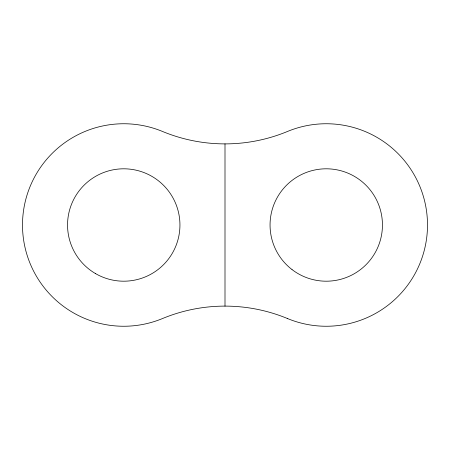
<?xml version="1.0" encoding="UTF-8"?>
<svg xmlns="http://www.w3.org/2000/svg" width="450" height="450" viewBox="0 0 450 450"><rect width="100%" height="100%" fill="white"/><g stroke="black" fill="none" stroke-linecap="round" stroke-linejoin="round"><path stroke-width="0.67" d="M225 143.888L225 306.113M292.039 269.584A56.194 56.194 0 0 0 381.966 232.335A56.194 56.194 0 0 0 304.746 173.081A56.194 56.194 0 0 0 292.039 269.584M287.505 318.544A163.328 163.328 0 0 0 162.495 318.544A101.25 101.25 0 0 1 22.5 225A101.25 101.25 0 0 1 162.495 131.456A163.328 163.328 0 0 0 287.505 131.456A101.25 101.25 0 0 1 427.5 225A101.25 101.25 0 0 1 287.505 318.544M95.653 273.668A56.194 56.194 0 0 0 179.944 225A56.194 56.194 0 0 0 95.653 176.333A56.194 56.194 0 0 0 95.653 273.668"/></g></svg>
